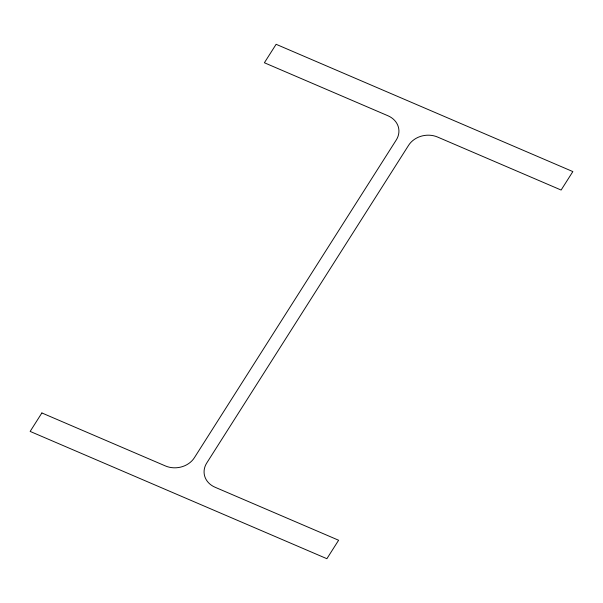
<?xml version="1.0" encoding="UTF-8"?>
<svg xmlns="http://www.w3.org/2000/svg" width="603" height="603" viewBox="0 0 603 603"><rect width="100%" height="100%" fill="white"/><g stroke="black" fill="none" stroke-linecap="round" stroke-linejoin="round"><path stroke-width="0.9" d="M41.878 412.957L30.15 431.416L326.886 558.702L338.615 540.243L215.052 487.239A21.346 18 -8 0 1 206.723 463.044L408.63 145.263A21.346 18 -8 0 1 437.559 137.039L561.122 190.043L572.85 171.584L276.114 44.298L264.385 62.757L387.948 115.761A21.346 18 -8 0 1 396.277 139.956L194.37 457.737A21.346 18 -8 0 1 165.441 465.961L41.878 412.957"/></g></svg>
